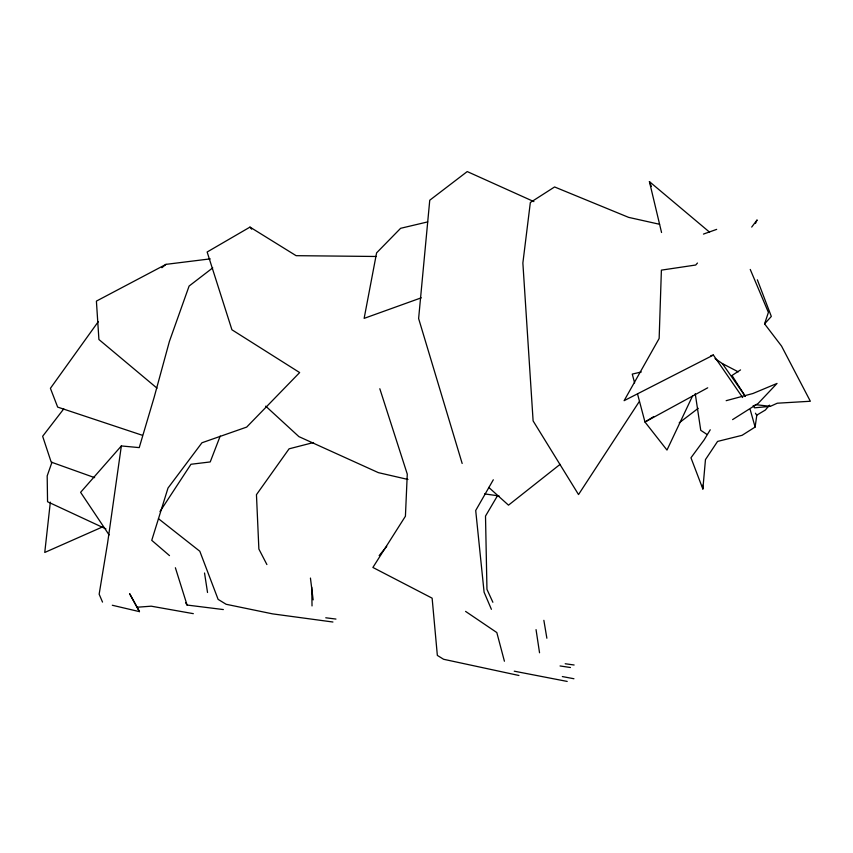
<?xml version="1.0" encoding="UTF-8"?>
<svg xmlns="http://www.w3.org/2000/svg" width="853" height="853" viewBox="0 0 853 853"><rect width="100%" height="100%" fill="white"/><g stroke="black" fill="none" stroke-linecap="round" stroke-linejoin="round"><path stroke-width="1.28" d="M710.25 429.784L704.141 439.881L690.962 457.784L702.861 488.993L705.463 459.607L717.565 441.427L742.078 435.318L755.118 427.054L756.771 415.39L755.47 413.215M50.338 502.14L44.761 552.456L103.128 526.664M212.749 267.863L189.099 286.054L169.416 341.381L154.18 397.221L139.231 447.612L121.35 445.948L107.585 543.073L99.151 594.2L102.52 602.09M753.167 405.591L754.5 407.83L770.376 406.337L777.275 403.213L810.35 401.251L781.529 346.062L764.576 323.863L768.404 312.401L750.245 269.441M51.969 462.23L47.182 475.91L47.555 501.745L105.932 528.903M220.202 436.054L210.222 461.942L190.965 464.267L159.98 511.555M692.583 395.888L666.982 450.064L644.975 422.022L637.617 394.278M755.438 223.454L757.123 219.914L751.696 227.069M493.311 479.781L475.707 510.489L484.099 592.238L491.392 609.309M497.534 495.657L485.506 516.086L486.956 589.348L492.874 602.271M639.1 401.816L578.526 494.559L533.114 420.913L522.868 263.001L530.342 202.502L554.589 186.956L628.608 217.366L659.582 224.286M98.308 321.613L50.412 388.328L57.663 407.105L142.366 435.286M63.751 408.886L42.65 436.278L51.18 462.102L94.64 477.648M379.159 555.602L386.729 546.4M769.481 405.143L765.365 410.016L756.547 415.294M697.455 263.033L695.728 265.016L661.395 270.134L659.145 338.492L624.119 400.675L713.375 355.061L742.632 397.53M121.35 445.948L80.608 492.33L109.109 534.938M764.576 323.863L771.325 316.442L757.357 279.816M161.899 267.714L166.004 264.355L210.233 258.875M560.08 464.373L508.495 505.157L488.78 487.415M679.223 422.821L698.234 408.31M740.543 369.903L731.991 375.469L745.287 396.346M732.599 419.612L758.146 403.426L777.03 383.434L752.943 393.5L726.159 400.686M653.846 416.52L644.975 422.022L707.713 387.806M376.024 256.476L296.108 255.676L249.993 227.101L207.14 252.008L231.92 329.77L299.648 372.569L246.688 427.086L201.948 442.771L167.998 488.065L151.749 540.333L169.502 555.612M166.004 264.355L96.4 301.109L98.916 339.515L157.016 388.168M421.265 297.814L364.135 318.372L376.599 252.861L400.622 228.305L427.716 221.897M703.458 234.085L716.68 229.372M313.552 442.526L289.082 448.827L256.454 494.676L258.875 549.055L266.893 564.547M641.275 371.983L632.265 374.094L634.611 382.922M710.805 355.658L713.375 355.061M112.308 605.257L139.487 611.644L129.635 593.699L137.034 607.24L151.216 606.184L193.322 613.659M185.634 602.815L187.074 605.044L223.347 609.564M755.225 404.61L770.376 406.337M325.761 617.785L335.954 619.065M484.579 493.908L499.016 495.924M565.198 663.751L574.122 664.999M332.926 622.018L272.587 613.872L226.12 604.276L218.112 599.371L199.815 551.251L158.455 518.688M560.058 665.958L570.433 667.515M514.252 671.183L567.202 681.43M562.34 676.557L573.941 678.743M518.933 675.48L443.592 659.273L437.344 655.403L432.13 598.166L372.889 567.458L405.42 516.225L407.276 474.129L379.82 388.744M407.947 479.461L378.348 472.637L298.913 436.629L265.699 406.145M533.893 201.607L467.231 171.57L429.752 200.231L418.62 318.532L462.166 463.478M715.059 358.569L722.374 363.581L738.261 371.855M707.052 434.476L700.75 430.307L695.248 393.691M465.578 611.398L496.819 632.553L504.411 661.235M661.555 232.506L649.421 181.614L709.525 232.133M249.993 227.101L251.624 229.169M722.374 363.581L744.946 395.792M137.034 607.24L139.487 611.644M649.421 181.614L651.383 186.498M175.377 567.746L187.074 605.044M750.192 409.632L755.118 427.054M543.862 620.334L546.869 638.225M204.528 573.003L207.535 592.504M536.047 629.631L539.544 652.78M310.439 578.057L313.158 599.883M702.445 485.197L702.861 488.993M311.74 587.216L312.027 605.939"/></g></svg>
